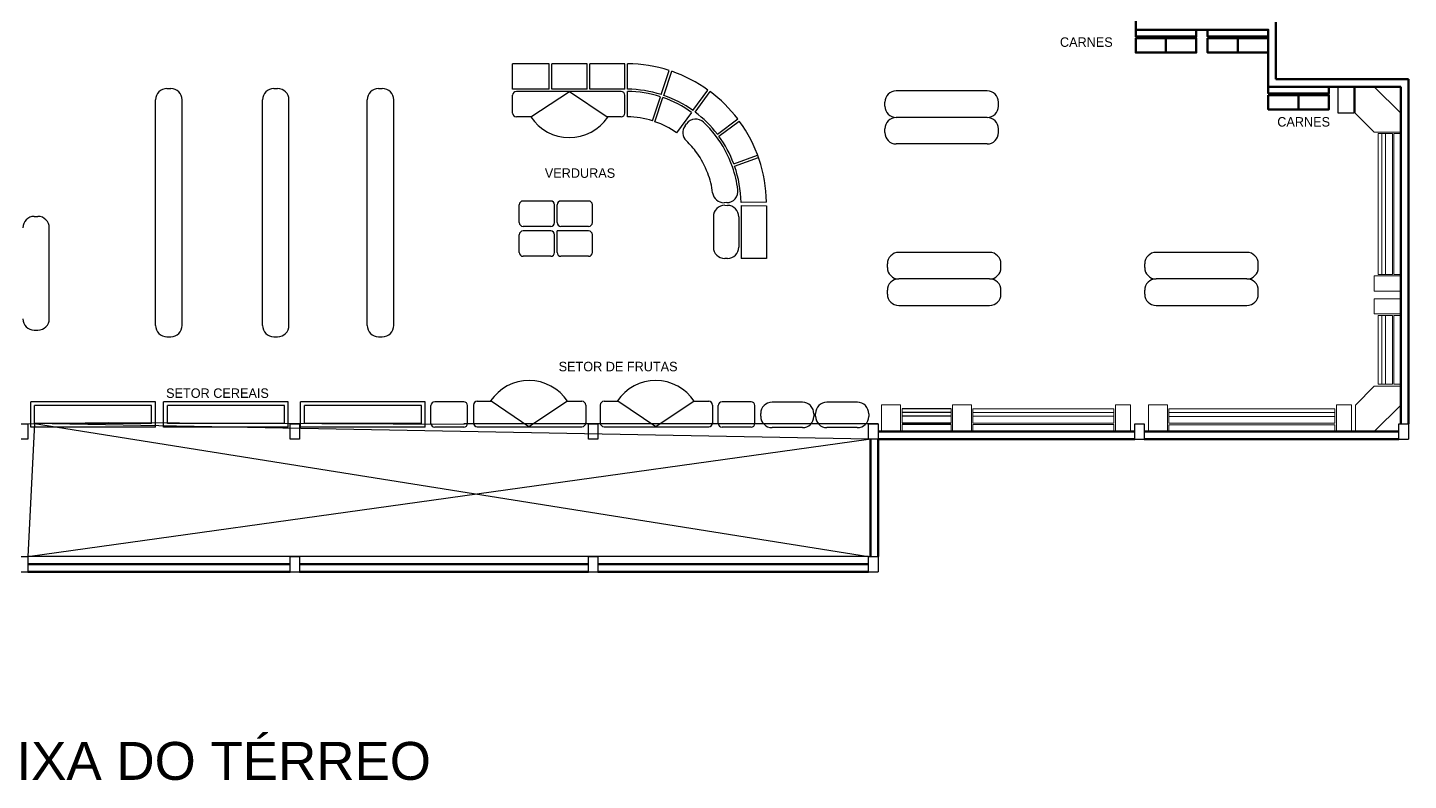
# Model space of a CAD drawing. Header units: millimetres. Extents: x 14363 to 14528, y 6076 to 6118.
# Drawn here: x 14389.22 to 14425.67, y 6078.09 to 6097.95 of the extents above; entities that cross this region are included whole.
import ezdxf

# ---------------------------------------------------------------- set-up
doc = ezdxf.new("R2010")
doc.units = ezdxf.units.MM
for name, color, linetype in [('05', 5, 'Continuous'), ('MOBILIARIO-0.3', 3, 'Continuous'), ('MUEBLES-0.3', 3, 'Continuous'), ('muros-0.8', 6, 'Continuous'), ('NOMBRE_', 2, 'Continuous')]:
    doc.layers.add(name, color=color, linetype=linetype)
doc.styles.add('arial', font='arial.ttf')

# ---------------------------------------------------------------- blocks, each defined once
blk = doc.blocks.new('Ventas 8')
at = {"layer": 'MUEBLES-0.3', "lineweight": 50}
blk.add_line((0.8, -0.6), (0.8, -0.22), dxfattribs=at)
for points in [[(0, 0), (1.6, 0), (1.6, -0.18), (0, -0.18)], [(0, -0.22), (1.6, -0.22), (1.6, -0.6), (0, -0.6)]]:
    blk.add_lwpolyline(points, close=True, dxfattribs=at)
blk = doc.blocks.new('Mueble 5 dwg')
at = {"layer": 'MUEBLES-0.3', "lineweight": 0}
for p, q in [((0, 0), (0.5, 0)), ((0, 0), (0, -0.7)), ((0, 0), (0.3, 0)), ((0.5, 0), (1.2, -0.7)), ((0, -0.7), (0.5, -1.2)), ((1.2, -1.2), (1.2, -0.7)), ((1.2, -1.2), (1.2, -0.9)), ((1.2, -1.2), (0.5, -1.2))]:
    blk.add_line(p, q, dxfattribs=at)
blk = doc.blocks.new('Mueble 6')
at = {"layer": 'MUEBLES-0.3', "lineweight": 0}
for p, q in [((0, -0.7), (0, 0)), ((0, 0), (0.4, 0)), ((0.4, -0.7), (0.4, 0)), ((0.44, 0), (2.25, 0)), ((0.44, -0.18), (0.44, 0)), ((2.25, -0.18), (2.25, 0)), ((0.44, -0.18), (2.25, -0.18)), ((0.44, -0.22), (2.25, -0.22)), ((0.44, -0.6), (0.44, -0.22)), ((2.25, -0.6), (2.25, -0.22)), ((0.4, -0.7), (0, -0.7)), ((2.25, -0.4), (0.44, -0.4)), ((2.25, -0.5), (0.44, -0.5)), ((2.25, -0.6), (0.44, -0.6))]:
    blk.add_line(p, q, dxfattribs=at)
blk = doc.blocks.new('mueble 1')
at = {"layer": 'MUEBLES-0.3', "lineweight": 0}
for p, q in [((0, 0), (0.4, 0)), ((0, -0.7), (0, 0)), ((0.4, -0.7), (0.4, 0)), ((0.44, -0.6), (0.44, -0.22)), ((0.44, -0.22), (4.16, -0.22)), ((4.16, -0.22), (4.16, -0.6)), ((0.4, -0.7), (0, -0.7)), ((4.16, -0.4), (0.44, -0.4)), ((4.16, -0.5), (0.44, -0.5)), ((4.16, -0.6), (0.44, -0.6))]:
    blk.add_line(p, q, dxfattribs=at)
blk.add_lwpolyline([(0.44, -0.18), (0.44, 0), (4.16, 0), (4.16, -0.18)], close=True, dxfattribs=at)
blk = doc.blocks.new('Mueble 2')
at = {"layer": 'MUEBLES-0.3', "lineweight": 0}
for p, q in [((0, -0.7), (0, 0)), ((0, 0), (0.4, 0)), ((0.4, -0.7), (0.4, 0)), ((0.44, -0.18), (0.44, 0)), ((0.44, 0), (4.16, 0)), ((4.16, 0), (4.16, -0.18)), ((4.2, 0), (4.5, 0)), ((4.2, 0), (4.7, 0)), ((0.44, -0.18), (4.16, -0.18)), ((0.44, -0.22), (4.16, -0.22)), ((0.44, -0.6), (0.44, -0.22)), ((4.16, -0.22), (4.16, -0.6)), ((4.2, 0), (4.2, -0.7)), ((4.7, 0), (4.7, -0.7)), ((0.4, -0.7), (0, -0.7)), ((4.16, -0.4), (0.44, -0.4)), ((4.16, -0.5), (0.44, -0.5)), ((4.16, -0.6), (0.44, -0.6)), ((4.7, -0.7), (4.2, -0.7))]:
    blk.add_line(p, q, dxfattribs=at)

msp = doc.modelspace()

# ---------------------------------------------------------------- linework, layer by layer
at = {"layer": '05'}
for p, q in [((14425.674, 6087.49), (14425.674, 6087.09)), ((14418.449, 6087.09), (14418.699, 6087.09)), ((14425.424, 6087.09), (14425.674, 6087.09)), ((14411.674, 6083.99), (14411.674, 6083.59)), ((14388.974, 6083.59), (14389.224, 6083.59)), ((14396.149, 6083.59), (14396.399, 6083.59)), ((14404.024, 6083.59), (14404.274, 6083.59)), ((14411.424, 6083.59), (14411.674, 6083.59))]:
    msp.add_line(p, q, dxfattribs=at)
for points in [[(14388.974, 6087.09), (14388.974, 6087.49), (14389.224, 6087.49), (14389.224, 6087.09)], [(14396.149, 6087.09), (14396.149, 6087.49), (14396.399, 6087.49), (14396.399, 6087.09)], [(14404.024, 6087.09), (14404.024, 6087.49), (14404.274, 6087.49), (14404.274, 6087.09)], [(14411.424, 6087.09), (14411.424, 6087.49), (14411.674, 6087.49), (14411.674, 6087.09)]]:
    msp.add_lwpolyline(points, close=True, dxfattribs=at)
for points in [[(14418.449, 6087.09), (14418.449, 6087.49), (14418.699, 6087.49), (14418.699, 6087.09)], [(14425.424, 6087.09), (14425.424, 6087.49), (14425.674, 6087.49)], [(14388.974, 6083.59), (14388.974, 6083.99), (14389.224, 6083.99), (14389.224, 6083.59)], [(14396.149, 6083.59), (14396.149, 6083.99), (14396.399, 6083.99), (14396.399, 6083.59)], [(14404.024, 6083.59), (14404.024, 6083.99), (14404.274, 6083.99), (14404.274, 6083.59)], [(14411.424, 6083.59), (14411.424, 6083.99), (14411.674, 6083.99)]]:
    msp.add_lwpolyline(points, dxfattribs=at)
at = {"layer": 'MOBILIARIO-0.3', "color": 4}
for p, q in [((14388.899, 6087.49), (14391.359, 6087.527)), ((14389.403, 6087.505), (14411.424, 6083.99)), ((14391.359, 6087.527), (14400.748, 6087.483)), ((14400.734, 6087.505), (14411.674, 6087.505))]:
    msp.add_line(p, q, dxfattribs=at)
at = {"layer": 'MOBILIARIO-0.3'}
for p, q in [((14389.403, 6087.505), (14389.224, 6083.99)), ((14389.403, 6087.505), (14411.424, 6083.99)), ((14411.424, 6087.09), (14389.403, 6087.505)), ((14389.224, 6083.99), (14411.424, 6087.09)), ((14411.424, 6083.99), (14389.224, 6083.99))]:
    msp.add_line(p, q, dxfattribs=at)
at = {"layer": 'MUEBLES-0.3'}
for p, q in [((14402.025, 6096.325), (14402.025, 6096.995)), ((14402.99, 6096.995), (14402.025, 6096.995)), ((14402.99, 6096.325), (14402.99, 6096.995)), ((14403.99, 6096.995), (14403.06, 6096.995)), ((14403.06, 6096.325), (14403.06, 6096.995)), ((14403.99, 6096.325), (14403.99, 6096.995)), ((14404.99, 6096.995), (14404.06, 6096.995)), ((14404.06, 6096.325), (14404.06, 6096.995)), ((14404.99, 6096.324), (14404.99, 6096.995)), ((14405.06, 6096.324), (14405.06, 6096.995)), ((14405.947, 6096.181), (14406.158, 6096.817)), ((14406.013, 6096.159), (14406.225, 6096.795)), ((14392.9, 6096.343), (14393, 6096.343)), ((14395.721, 6096.343), (14395.821, 6096.343)), ((14398.485, 6096.343), (14398.585, 6096.343)), ((14402.99, 6096.325), (14402.025, 6096.325)), ((14402.025, 6095.695), (14402.025, 6096.165)), ((14402.99, 6096.265), (14402.125, 6096.265)), ((14402.508, 6095.595), (14403.525, 6096.265)), ((14404.06, 6096.265), (14402.99, 6096.265)), ((14403.99, 6096.325), (14403.06, 6096.325)), ((14403.525, 6096.265), (14404.525, 6095.595)), ((14404.99, 6096.325), (14404.06, 6096.325)), ((14404.89, 6096.265), (14404.06, 6096.265)), ((14404.99, 6095.695), (14404.99, 6096.165)), ((14405.06, 6095.595), (14405.06, 6096.265)), ((14405.717, 6095.488), (14405.928, 6096.124)), ((14405.783, 6095.466), (14405.994, 6096.102)), ((14406.787, 6095.759), (14407.183, 6096.3)), ((14406.844, 6095.718), (14407.24, 6096.259)), ((14414.552, 6096.278), (14412.152, 6096.278)), ((14392.6, 6090.092), (14392.6, 6096.043)), ((14393.3, 6090.092), (14393.3, 6096.043)), ((14395.421, 6090.092), (14395.421, 6096.043)), ((14396.121, 6090.092), (14396.121, 6096.043)), ((14398.185, 6090.092), (14398.185, 6096.043)), ((14398.885, 6090.092), (14398.885, 6096.043)), ((14406.356, 6095.171), (14406.752, 6095.711)), ((14411.852, 6095.878), (14411.852, 6095.978)), ((14414.852, 6095.878), (14414.852, 6095.978)), ((14402.508, 6095.595), (14402.125, 6095.595)), ((14404.89, 6095.595), (14404.525, 6095.595)), ((14406.577, 6095.354), (14406.619, 6095.411)), ((14407.43, 6095.137), (14407.967, 6095.539)), ((14407.472, 6095.081), (14408.009, 6095.483)), ((14414.552, 6095.578), (14412.152, 6095.578)), ((14414.552, 6095.578), (14412.152, 6095.578)), ((14411.852, 6095.178), (14411.852, 6095.278)), ((14414.852, 6095.178), (14414.852, 6095.278)), ((14414.552, 6094.878), (14412.152, 6094.878)), ((14407.862, 6094.358), (14408.493, 6094.586)), ((14407.886, 6094.292), (14408.516, 6094.52)), ((14402.202, 6092.803), (14402.202, 6093.273)), ((14403.032, 6093.373), (14402.302, 6093.373)), ((14403.132, 6092.803), (14403.132, 6093.273)), ((14403.202, 6092.803), (14403.202, 6093.273)), ((14404.032, 6093.373), (14403.302, 6093.373)), ((14404.132, 6092.803), (14404.132, 6093.273)), ((14407.678, 6093.33), (14407.607, 6093.329)), ((14407.629, 6093.259), (14407.699, 6093.258)), ((14408.725, 6093.345), (14408.055, 6093.335)), ((14408.055, 6093.254), (14408.055, 6091.856)), ((14408.055, 6093.254), (14408.725, 6093.245)), ((14408.725, 6093.245), (14408.725, 6091.856)), ((14389.393, 6092.967), (14389.493, 6092.967)), ((14407.325, 6092.959), (14407.325, 6092.156)), ((14407.995, 6092.958), (14407.995, 6092.156)), ((14389.793, 6090.267), (14389.793, 6092.667)), ((14402.202, 6092.014), (14402.202, 6092.484)), ((14403.032, 6092.703), (14402.302, 6092.703)), ((14403.032, 6092.584), (14402.302, 6092.584)), ((14403.132, 6092.014), (14403.132, 6092.484)), ((14403.202, 6092.014), (14403.202, 6092.584)), ((14404.032, 6092.584), (14403.202, 6092.584)), ((14404.032, 6092.703), (14403.302, 6092.703)), ((14404.132, 6092.014), (14404.132, 6092.484)), ((14403.032, 6091.914), (14402.302, 6091.914)), ((14404.032, 6091.914), (14403.302, 6091.914)), ((14407.695, 6091.856), (14407.625, 6091.856)), ((14408.725, 6091.856), (14408.055, 6091.856)), ((14411.918, 6091.616), (14411.918, 6091.716)), ((14414.618, 6092.016), (14412.218, 6092.016)), ((14414.918, 6091.616), (14414.918, 6091.716)), ((14418.712, 6091.616), (14418.712, 6091.716)), ((14421.412, 6092.016), (14419.012, 6092.016)), ((14421.712, 6091.616), (14421.712, 6091.716)), ((14411.918, 6090.916), (14411.918, 6091.016)), ((14414.618, 6091.316), (14412.218, 6091.316)), ((14414.918, 6090.916), (14414.918, 6091.016)), ((14418.712, 6090.916), (14418.712, 6091.016)), ((14421.412, 6091.316), (14419.012, 6091.316)), ((14421.712, 6090.916), (14421.712, 6091.016)), ((14412.218, 6090.616), (14413.918, 6090.616)), ((14413.918, 6090.616), (14414.418, 6090.616)), ((14414.418, 6090.616), (14414.618, 6090.616)), ((14419.012, 6090.616), (14420.712, 6090.616)), ((14420.712, 6090.616), (14421.212, 6090.616)), ((14421.212, 6090.616), (14421.412, 6090.616)), ((14389.393, 6089.967), (14389.493, 6089.967)), ((14392.9, 6089.792), (14393, 6089.792)), ((14395.721, 6089.792), (14395.821, 6089.792)), ((14398.485, 6089.792), (14398.585, 6089.792)), ((14389.303, 6087.405), (14389.303, 6088.075)), ((14392.593, 6088.075), (14389.303, 6088.075)), ((14392.593, 6087.405), (14392.593, 6088.075)), ((14392.811, 6087.405), (14392.811, 6088.075)), ((14396.101, 6088.075), (14392.811, 6088.075)), ((14396.101, 6087.405), (14396.101, 6088.075)), ((14399.719, 6088.075), (14396.429, 6088.075)), ((14396.429, 6087.405), (14396.429, 6088.075)), ((14399.719, 6087.405), (14399.719, 6088.075)), ((14400.734, 6088.075), (14399.969, 6088.075)), ((14401.091, 6088.088), (14401.456, 6088.088)), ((14402.456, 6087.418), (14401.456, 6088.088)), ((14403.473, 6088.088), (14402.456, 6087.418)), ((14403.473, 6088.088), (14403.856, 6088.088)), ((14404.438, 6088.088), (14404.803, 6088.088)), ((14405.803, 6087.418), (14404.803, 6088.088)), ((14406.821, 6088.088), (14405.803, 6087.418)), ((14406.821, 6088.088), (14407.203, 6088.088)), ((14408.32, 6088.075), (14407.555, 6088.075)), ((14409.677, 6088.063), (14408.874, 6088.063)), ((14411.126, 6088.063), (14410.322, 6088.063)), ((14392.493, 6087.975), (14389.403, 6087.975)), ((14389.403, 6087.505), (14389.403, 6087.975)), ((14392.493, 6087.505), (14392.493, 6087.975)), ((14392.911, 6087.505), (14392.911, 6087.975)), ((14396.001, 6087.975), (14392.911, 6087.975)), ((14396.001, 6087.505), (14396.001, 6087.975)), ((14399.619, 6087.975), (14396.529, 6087.975)), ((14396.529, 6087.505), (14396.529, 6087.975)), ((14399.619, 6087.505), (14399.619, 6087.975)), ((14399.869, 6087.505), (14399.869, 6087.975)), ((14400.834, 6087.505), (14400.834, 6087.975)), ((14400.991, 6087.988), (14400.991, 6087.518)), ((14403.956, 6087.988), (14403.956, 6087.518)), ((14404.338, 6087.988), (14404.338, 6087.518)), ((14407.303, 6087.988), (14407.303, 6087.518)), ((14407.455, 6087.505), (14407.455, 6087.975)), ((14408.42, 6087.505), (14408.42, 6087.975)), ((14408.574, 6087.693), (14408.574, 6087.763)), ((14409.977, 6087.759), (14409.977, 6087.689)), ((14410.022, 6087.693), (14410.022, 6087.763)), ((14411.426, 6087.759), (14411.425, 6087.689)), ((14413.607, 6087.893), (14412.306, 6087.893)), ((14413.607, 6087.793), (14412.306, 6087.793)), ((14413.607, 6087.693), (14412.306, 6087.693)), ((14392.593, 6087.405), (14389.303, 6087.405)), ((14392.493, 6087.505), (14389.403, 6087.505)), ((14396.101, 6087.405), (14392.811, 6087.405)), ((14396.001, 6087.505), (14392.911, 6087.505)), ((14399.719, 6087.405), (14396.429, 6087.405)), ((14399.619, 6087.505), (14396.529, 6087.505)), ((14400.734, 6087.405), (14399.969, 6087.405)), ((14401.091, 6087.418), (14401.921, 6087.418)), ((14401.921, 6087.418), (14402.991, 6087.418)), ((14402.991, 6087.418), (14403.856, 6087.418)), ((14404.438, 6087.418), (14405.268, 6087.418)), ((14405.268, 6087.418), (14406.338, 6087.418)), ((14406.338, 6087.418), (14407.203, 6087.418)), ((14408.32, 6087.405), (14407.555, 6087.405)), ((14409.677, 6087.393), (14408.874, 6087.393)), ((14411.125, 6087.393), (14410.322, 6087.393)), ((14413.607, 6087.513), (14412.306, 6087.513)), ((14413.607, 6087.473), (14412.306, 6087.473))]:
    msp.add_line(p, q, dxfattribs=at)
at = {"layer": 'MUEBLES-0.3', "lineweight": 0}
for p, q in [((14411.766, 6087.991), (14412.266, 6087.991)), ((14411.766, 6087.291), (14411.766, 6087.991)), ((14412.266, 6087.291), (14412.266, 6087.991)), ((14412.306, 6087.513), (14412.306, 6087.893)), ((14413.607, 6087.513), (14413.607, 6087.893)), ((14418.811, 6087.291), (14418.811, 6087.991)), ((14418.811, 6087.991), (14419.311, 6087.991)), ((14419.311, 6087.291), (14419.311, 6087.991)), ((14419.351, 6087.891), (14423.734, 6087.891)), ((14419.351, 6087.511), (14419.351, 6087.891)), ((14419.351, 6087.791), (14423.734, 6087.791)), ((14419.351, 6087.691), (14423.734, 6087.691)), ((14423.734, 6087.891), (14423.734, 6087.511)), ((14423.774, 6087.991), (14424.174, 6087.991)), ((14423.774, 6087.991), (14423.774, 6087.291)), ((14424.174, 6087.991), (14424.174, 6087.291)), ((14412.306, 6087.291), (14412.306, 6087.473)), ((14413.607, 6087.291), (14413.607, 6087.473)), ((14423.734, 6087.511), (14419.351, 6087.511)), ((14423.734, 6087.471), (14419.351, 6087.471)), ((14419.351, 6087.291), (14419.351, 6087.471)), ((14423.734, 6087.471), (14423.734, 6087.291)), ((14412.266, 6087.291), (14411.766, 6087.291)), ((14419.311, 6087.291), (14418.811, 6087.291)), ((14419.311, 6087.291), (14419.011, 6087.291)), ((14423.734, 6087.291), (14419.351, 6087.291)), ((14424.174, 6087.291), (14423.774, 6087.291))]:
    msp.add_line(p, q, dxfattribs=at)
at = {"layer": 'MUEBLES-0.3'}
msp.add_lwpolyline([(14423.819, 6096.39), (14424.236, 6096.39), (14424.236, 6095.69), (14423.819, 6095.69)], close=True, dxfattribs=at)
for centre, radius, start, end in [((14405.025, 6093.295), 3.7, 72.1687, 89.458), ((14405.025, 6093.295), 3.7, 54.3193, 71.0847), ((14392.9, 6096.043), 0.3, 90, 180), ((14393, 6096.043), 0.3, 0, 90), ((14395.721, 6096.043), 0.3, 90, 180), ((14395.821, 6096.043), 0.3, 0, 90), ((14398.485, 6096.043), 0.3, 90, 180), ((14398.585, 6096.043), 0.3, 0, 90), ((14402.125, 6096.165), 0.1, 90, 180), ((14404.89, 6096.165), 0.1, 0, 90), ((14405.025, 6093.295), 3.03, 72.2885, 89.3382), ((14405.025, 6093.295), 2.97, 72.3019, 89.3248), ((14405.025, 6093.295), 2.97, 54.4525, 70.9514), ((14405.025, 6093.295), 3.03, 54.4391, 70.9648), ((14405.025, 6093.295), 3.7, 37.3358, 53.2353), ((14412.152, 6095.978), 0.3, 90, 180), ((14414.552, 6095.978), 0.3, 0, 90), ((14405.025, 6093.295), 3.03, 37.4557, 53.1154), ((14412.152, 6095.878), 0.3, 180, 270), ((14414.552, 6095.878), 0.3, 270, 0), ((14402.125, 6095.695), 0.1, 180, 270), ((14403.525, 6096.265), 1.218, 213.364, 326.1779), ((14404.89, 6095.695), 0.1, 270, 360), ((14405.025, 6093.295), 2.3, 72.4986, 89.1281), ((14405.025, 6093.295), 2.3, 54.6492, 70.7547), ((14406.819, 6095.177), 0.3, 143.7773, 226.3744), ((14406.861, 6095.234), 0.3, 46.5695, 143.7773), ((14405.025, 6093.295), 2.97, 37.4691, 46.5695), ((14405.025, 6093.295), 3.7, 0.7743, 36.2518), ((14412.152, 6095.278), 0.3, 90, 180), ((14414.552, 6095.278), 0.3, 0, 90), ((14405.025, 6093.295), 2.97, 19.2072, 37.4691), ((14405.025, 6093.295), 3.03, 20.5443, 36.132), ((14412.152, 6095.178), 0.3, 180, 270), ((14414.552, 6095.178), 0.3, 270, 0), ((14405.025, 6093.295), 2.3, 35.9219, 46.3744), ((14405.025, 6093.295), 2.3, 20.7543, 35.9219), ((14405.025, 6093.295), 2.97, 7.2256, 19.2072), ((14405.025, 6093.295), 3.03, 0.7743, 19.2206), ((14405.025, 6093.295), 2.3, 7.4001, 20.7543), ((14407.603, 6093.629), 0.3, 187.4001, 270.7743), ((14407.674, 6093.63), 0.3, 270.7743, 7.2256), ((14402.302, 6093.273), 0.1, 90, 180), ((14403.032, 6093.273), 0.1, 360, 90), ((14403.302, 6093.273), 0.1, 90, 180), ((14404.032, 6093.273), 0.1, 0, 90), ((14407.625, 6092.959), 0.3, 89.2258, 180), ((14407.695, 6092.958), 0.3, 360, 89.2258), ((14389.393, 6092.667), 0.3, 90, 180), ((14389.493, 6092.667), 0.3, 0, 90), ((14402.302, 6092.803), 0.1, 180, 270), ((14403.032, 6092.803), 0.1, 270, 360), ((14403.302, 6092.803), 0.1, 180, 270), ((14404.032, 6092.803), 0.1, 270, 360), ((14402.302, 6092.484), 0.1, 90, 180), ((14403.032, 6092.484), 0.1, 360, 90), ((14404.032, 6092.484), 0.1, 0, 90), ((14407.625, 6092.156), 0.3, 180, 270), ((14407.695, 6092.156), 0.3, 270, 360), ((14402.302, 6092.014), 0.1, 180, 270), ((14403.032, 6092.014), 0.1, 270, 360), ((14403.302, 6092.014), 0.1, 180, 270), ((14404.032, 6092.014), 0.1, 270, 0), ((14412.218, 6091.716), 0.3, 90, 180), ((14414.618, 6091.716), 0.3, 0, 90), ((14419.012, 6091.716), 0.3, 90, 180), ((14421.412, 6091.716), 0.3, 0, 90), ((14412.218, 6091.616), 0.3, 180, 270), ((14414.618, 6091.616), 0.3, 270, 0), ((14419.012, 6091.616), 0.3, 180, 270), ((14421.412, 6091.616), 0.3, 270, 0), ((14412.218, 6091.016), 0.3, 90, 180), ((14414.618, 6091.016), 0.3, 0, 90), ((14419.012, 6091.016), 0.3, 90, 180), ((14421.412, 6091.016), 0.3, 0, 90), ((14412.218, 6090.916), 0.3, 180, 270), ((14414.618, 6090.916), 0.3, 270, 0), ((14419.012, 6090.916), 0.3, 180, 270), ((14421.412, 6090.916), 0.3, 270, 0), ((14389.393, 6090.267), 0.3, 180, 270), ((14389.493, 6090.267), 0.3, 270, 0), ((14392.9, 6090.092), 0.3, 180, 270), ((14393, 6090.092), 0.3, 270, 0), ((14395.721, 6090.092), 0.3, 180, 270), ((14395.821, 6090.092), 0.3, 270, 0), ((14398.485, 6090.092), 0.3, 180, 270), ((14398.585, 6090.092), 0.3, 270, 0), ((14402.456, 6087.418), 1.218, 33.364, 146.1779), ((14405.803, 6087.418), 1.218, 33.364, 146.1779), ((14399.969, 6087.975), 0.1, 90, 180), ((14400.734, 6087.975), 0.1, 360, 90), ((14401.091, 6087.988), 0.1, 90, 180), ((14403.856, 6087.988), 0.1, 360, 90), ((14404.438, 6087.988), 0.1, 90, 180), ((14407.203, 6087.988), 0.1, 360, 90), ((14407.555, 6087.975), 0.1, 90, 180), ((14408.32, 6087.975), 0.1, 360, 90), ((14408.874, 6087.763), 0.3, 90, 180), ((14409.677, 6087.763), 0.3, 359.2258, 90), ((14410.322, 6087.763), 0.3, 90, 180), ((14411.126, 6087.763), 0.3, 359.2258, 90), ((14408.874, 6087.693), 0.3, 180, 270), ((14409.677, 6087.693), 0.3, 270, 359.2258), ((14410.322, 6087.693), 0.3, 180, 270), ((14411.125, 6087.693), 0.3, 270, 359.2258), ((14399.969, 6087.505), 0.1, 180, 270), ((14400.734, 6087.505), 0.1, 270, 360), ((14401.091, 6087.518), 0.1, 180, 270), ((14403.856, 6087.518), 0.1, 270, 360), ((14404.438, 6087.518), 0.1, 180, 270), ((14407.203, 6087.518), 0.1, 270, 360), ((14407.555, 6087.505), 0.1, 180, 270), ((14408.32, 6087.505), 0.1, 270, 360)]:
    msp.add_arc(centre, radius, start, end, dxfattribs=at)
at = {"layer": 'muros-0.8', "lineweight": 50}
for p, q in [((14418.474, 6099.39), (14418.474, 6097.89)), ((14418.474, 6097.89), (14421.974, 6097.89)), ((14421.974, 6097.89), (14421.974, 6096.39)), ((14422.174, 6098.09), (14422.174, 6096.59)), ((14422.174, 6096.59), (14425.674, 6096.59)), ((14425.674, 6087.49), (14425.674, 6096.59)), ((14421.974, 6096.39), (14425.474, 6096.39)), ((14425.474, 6087.49), (14425.474, 6096.39)), ((14411.474, 6087.09), (14411.474, 6083.99)), ((14411.674, 6087.29), (14418.449, 6087.29)), ((14411.674, 6087.09), (14411.674, 6083.99)), ((14411.674, 6087.09), (14418.449, 6087.09)), ((14418.699, 6087.29), (14425.424, 6087.29)), ((14418.699, 6087.09), (14425.424, 6087.09)), ((14396.149, 6083.79), (14389.224, 6083.79)), ((14404.024, 6083.79), (14396.399, 6083.79)), ((14411.424, 6083.79), (14404.274, 6083.79)), ((14396.149, 6083.59), (14389.224, 6083.59)), ((14404.024, 6083.59), (14396.399, 6083.59)), ((14411.424, 6083.59), (14404.274, 6083.59))]:
    msp.add_line(p, q, dxfattribs=at)

# ---------------------------------------------------------------- block references
at = {"layer": 'MUEBLES-0.3'}
for name, p in [('Ventas 8', (14418.474, 6097.89)), ('Ventas 8', (14420.374, 6097.89)), ('Ventas 8', (14421.974, 6096.39)), ('Mueble 5 dwg', (14424.273, 6096.39))]:
    msp.add_blockref(name, p, dxfattribs=at)
at = {"layer": 'MUEBLES-0.3', "xscale": -1, "rotation": 269.9999999998739}
msp.add_blockref('mueble 1', (14425.473, 6090.995), dxfattribs=at)
at = {"layer": 'MUEBLES-0.3'}
for name, p, rotation in [('Mueble 6', (14425.473, 6090.792), 270), ('Mueble 5 dwg', (14425.474, 6088.489), 269.9609000149544), ('Mueble 2', (14418.339, 6087.293), 180)]:
    msp.add_blockref(name, p, dxfattribs=dict(at, rotation=rotation))

# ---------------------------------------------------------------- texts
at = {"layer": 'NOMBRE_'}
for s, p in [('CARNES', (14416.475, 6097.441)), ('CARNES', (14422.212, 6095.337)), ('VERDURAS', (14402.875, 6093.985)), ('SETOR DE FRUTAS', (14403.24, 6088.88)), ('SETOR CEREAIS', (14392.877, 6088.178))]:
    msp.add_text(s, height=0.25, dxfattribs=at).set_placement(p)
at = {"layer": 'NOMBRE_', "style": 'arial'}
msp.add_text('1 - PLANTA BAIXA DO TÉRREO', height=1, dxfattribs=at).set_placement((14379.222, 6078.099))

doc.saveas('drawing.dxf')
